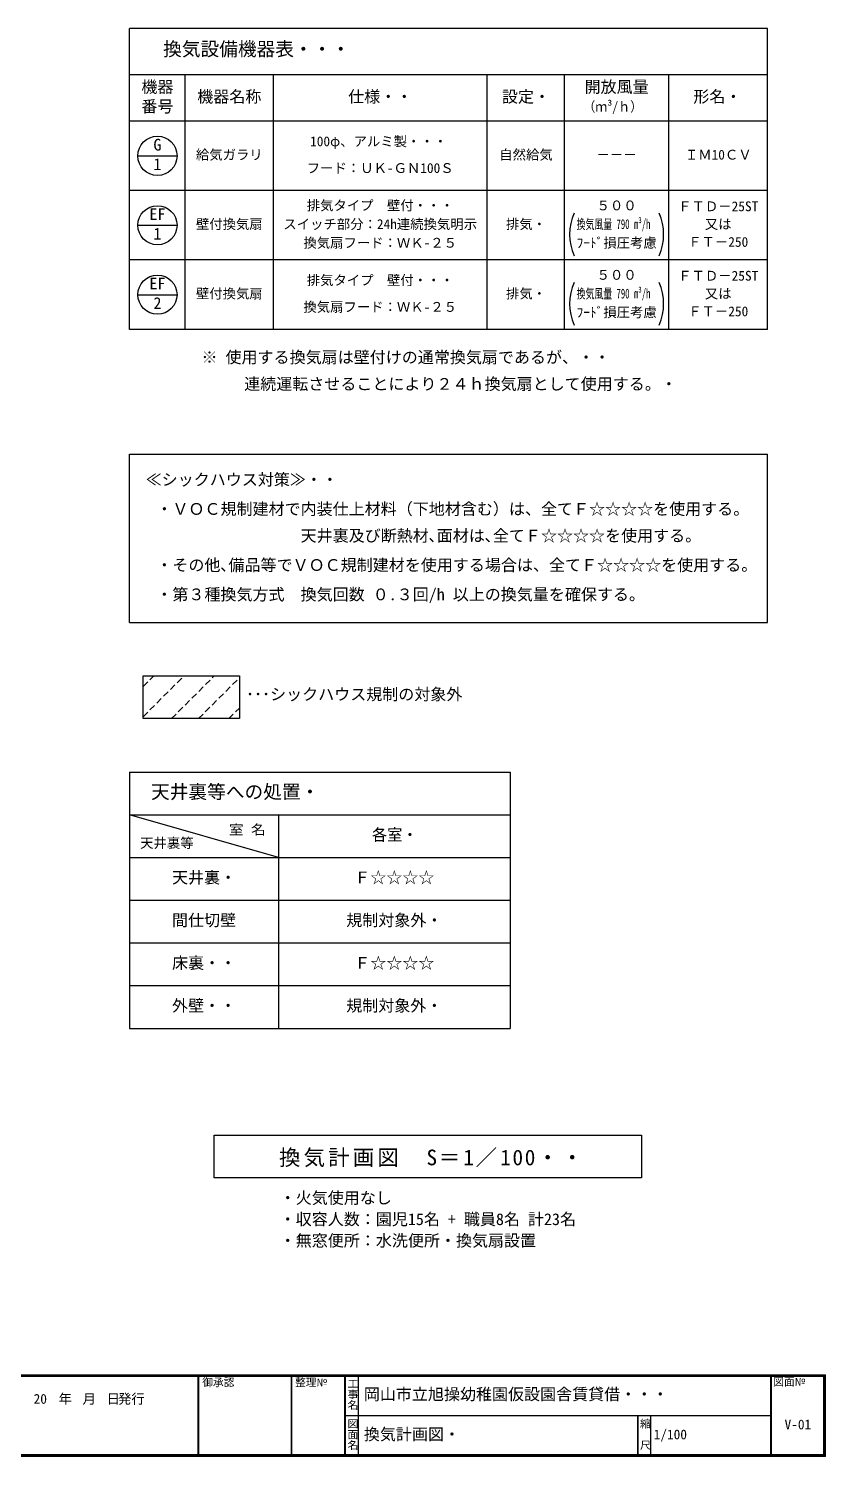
# Model space of a CAD drawing. Units: millimetres at full size, sheet at 1:100. Extents: x -40222 to 41440, y -29146 to 30741.
# Drawn here: x 26525 to 41440, y 560 to 27296 of the extents above; entities that cross this region are included whole.
import ezdxf
from ezdxf.enums import TextEntityAlignment as Align

# ---------------------------------------------------------------- set-up
doc = ezdxf.new("R2010")
doc.units = ezdxf.units.MM
doc.header["$LTSCALE"] = 100
doc.linetypes.add('DASHED1', pattern=[1.8, 1.2, -0.6])
for name, color, linetype in [('0-1', 3, 'Continuous'), ('1-4', 4, 'Continuous'), ('1-9', 7, 'Continuous'), ('1-C', 4, 'Continuous')]:
    doc.layers.add(name, color=color, linetype=linetype)
doc.styles.add('@ＭＳ ゴシック', font='')
doc.styles.add('ＭＳ ゴシック', font='')
doc.styles.get('@ＭＳ ゴシック').set_extended_font_data('@MS Gothic')
doc.styles.get('ＭＳ ゴシック').set_extended_font_data('MS Gothic')

msp = doc.modelspace()

# ---------------------------------------------------------------- linework, layer by layer
at = {"layer": '0-1', "color": 7}
for p, q in [((1960, 2090), (41440, 2090)), ((1990, 2060), (41410, 2060)), ((41410, 590), (41410, 2060)), ((41440, 560), (41440, 2090)), ((41440, 560), (1960, 560)), ((41410, 590), (1990, 590))]:
    msp.add_line(p, q, dxfattribs=at)
at = {"layer": '0-1'}
for p, q in [((1970, 2080), (41430, 2080)), ((25505, 2070), (29695, 2070)), ((29695, 2070), (29695, 580)), ((29705, 2070), (31445, 2070)), ((29705, 2070), (29705, 580)), ((31445, 580), (31445, 2070)), ((31455, 580), (31455, 2070)), ((31455, 2070), (32445, 2070)), ((32445, 580), (32445, 2070)), ((32455, 580), (32455, 2070)), ((32455, 2070), (40420, 2070)), ((40420, 580), (40420, 2070)), ((40430, 580), (40430, 2070)), ((40430, 2070), (41420, 2070)), ((41420, 580), (41420, 2070)), ((41430, 570), (41430, 2080)), ((32455, 1325), (40420, 1325)), ((37920, 1325), (37920, 580)), ((37930, 1325), (37930, 580)), ((41430, 570), (1970, 570)), ((25505, 580), (29695, 580)), ((29705, 580), (31445, 580)), ((31455, 580), (32445, 580)), ((32455, 580), (37920, 580)), ((37930, 580), (40420, 580)), ((40430, 580), (41420, 580))]:
    msp.add_line(p, q, dxfattribs=at)
at = {"layer": '0-1', "color": 4}
for p, q in [((32700, 590), (32700, 2060)), ((38175, 590), (38175, 1325))]:
    msp.add_line(p, q, dxfattribs=at)
at = {"layer": '1-4', "color": 3}
for p, q in [((28416.9, 19325.2), (40356.9, 19325.2)), ((28416.9, 16175.2), (28416.9, 19325.2)), ((40356.9, 16175.2), (40356.9, 19325.2)), ((28416.9, 16175.2), (40356.9, 16175.2))]:
    msp.add_line(p, q, dxfattribs=at)
at = {"layer": '1-4', "color": 3, "linetype": 'DASHED1'}
for p, q in [((28670.2, 14410.8), (29434.5, 15175.2)), ((28670.2, 14976.5), (28868.9, 15175.2)), ((29200.2, 14375.2), (30000.2, 15175.2)), ((29705.9, 14375.2), (30470.2, 15139.5)), ((30271.6, 14375.2), (30470.2, 14573.8))]:
    msp.add_line(p, q, dxfattribs=at)
at = {"layer": '1-4', "color": 7}
msp.add_lwpolyline([(28670.2, 15175.2), (30470.2, 15175.2), (30470.2, 14375.2), (28670.2, 14375.2)], close=True, dxfattribs=at)
for centre, start, end in [((37651.9, 23442.7), 156.44354, 203.55646), ((37411.9, 23442.7), 336.44354, 23.55646), ((37651.9, 22142.7), 156.44354, 203.55646), ((37411.9, 22142.7), 336.44354, 23.55646)]:
    msp.add_arc(centre, 1000, start, end, dxfattribs=at)
at = {"layer": '1-9', "color": 3}
for p, q in [((28416.9, 21662.7), (28416.9, 27296)), ((40356.9, 27296), (28416.9, 27296)), ((40356.9, 21662.7), (40356.9, 27296)), ((40356.9, 21662.7), (28416.9, 21662.7))]:
    msp.add_line(p, q, dxfattribs=at)
at = {"layer": '1-9'}
for p, q in [((40356.9, 26429.4), (28416.9, 26429.4)), ((29456.9, 21662.7), (29456.9, 26429.4)), ((31106.9, 21662.7), (31106.9, 26429.4)), ((35106.9, 21662.7), (35106.9, 26429.4)), ((36556.9, 21662.7), (36556.9, 26429.4)), ((38506.9, 21662.7), (38506.9, 26429.4)), ((40356.9, 25562.7), (28416.9, 25562.7)), ((28570.2, 24912.7), (29303.6, 24912.7)), ((40356.9, 24262.7), (28416.9, 24262.7)), ((28570.2, 23612.7), (29303.6, 23612.7)), ((40356.9, 22962.7), (28416.9, 22962.7)), ((28570.2, 22312.7), (29303.6, 22312.7)), ((30000.2, 5776.3), (30000.2, 6576.3)), ((30000.2, 6576.3), (38000.2, 6576.3)), ((38000.2, 6576.3), (38000.2, 5776.3)), ((38000.2, 5776.3), (30000.2, 5776.3))]:
    msp.add_line(p, q, dxfattribs=at)
for centre in [(28936.9, 24912.7), (28936.9, 23612.7), (28936.9, 22312.7)]:
    msp.add_circle(centre, 366.7, dxfattribs=at)
at = {"layer": '1-C', "color": 2}
for p, q in [((28416.9, 13375.2), (28416.9, 8575.2)), ((28416.9, 8575.2), (35539.1, 8575.2))]:
    msp.add_line(p, q, dxfattribs=at)
at = {"layer": '1-C', "color": 7}
for p, q in [((31202.6, 11775.2), (28416.9, 12575.2)), ((28416.9, 12575.2), (35539.1, 12575.2)), ((31202.6, 12575.2), (31202.6, 8575.2)), ((28416.9, 11775.2), (35539.1, 11775.2)), ((28416.9, 10975.2), (35539.1, 10975.2)), ((28416.9, 10175.2), (35539.1, 10175.2)), ((28416.9, 9375.2), (35539.1, 9375.2))]:
    msp.add_line(p, q, dxfattribs=at)
at = {"layer": '1-C', "color": 2}
msp.add_lwpolyline([(28416.9, 13375.2), (35539.1, 13375.2), (35539.1, 8575.2)], dxfattribs=at)

# ---------------------------------------------------------------- texts
at = {"layer": '0-1', "color": 4, "style": 'ＭＳ ゴシック'}
for s, height, p in [('御承認', 146.6, (29776, 1829.4)), ('整理№', 146.6, (31513.6, 1830.4)), ('図面№', 146.6, (40464.5, 1840.4)), ('20', 183.3, (26619.4, 1491.7)), ('年', 183.3, (27085.9, 1491.7)), ('月', 183.3, (27535.9, 1491.7)), ('日', 183.3, (27985.9, 1491.7)), ('発行', 183.3, (28198.4, 1491.7))]:
    msp.add_text(s, height=height, dxfattribs=at).set_placement(p, align=Align.BOTTOM_LEFT)
at = {"layer": '0-1', "color": 4, "style": '@ＭＳ ゴシック'}
for s, p in [('工事名', (32475, 2025)), ('図面名', (32475, 1275)), ('縮\u3000尺', (37950, 1275))]:
    msp.add_text(s, height=146.6, rotation=270, dxfattribs=at).set_placement(p, align=Align.BOTTOM_LEFT)
at = {"layer": '0-1', "color": 7, "style": 'ＭＳ ゴシック'}
for s, height, p in [('岡山市立旭操幼稚園仮設園舎賃貸借・・・', 219.9, (32800, 1550)), ('換気計画図・', 219.9, (32800, 800)), ('1/100', 183.3, (38225, 825)), ('V-01', 183.3, (40675, 1012.5))]:
    msp.add_text(s, height=height, dxfattribs=at).set_placement(p, align=Align.BOTTOM_LEFT)
at = {"layer": '1-4', "color": 7, "style": 'ＭＳ ゴシック'}
for s, p in [('\u3000※ 使用する換気扇は壁付けの通常換気扇であるが、・・', (29461.3, 20965.8)), (' \u3000\u3000\u3000連続運転させることにより２４ｈ換気扇として使用する。・', (29511.3, 20465.8)), ('≪シックハウス対策≫・・', (28716.9, 18675.2)), ('・ＶＯＣ規制建材で内装仕上材料（下地材含む）は、全てＦ☆☆☆☆を使用する。', (28916.9, 18125.2)), ('\u3000\u3000\u3000\u3000\u3000\u3000\u3000\u3000\u3000天井裏及び断熱材､面材は､全てＦ☆☆☆☆を使用する。', (28916.9, 17625.2)), ('・その他､備品等でＶＯＣ規制建材を使用する場合は、全てＦ☆☆☆☆を使用する。', (28916.9, 17075.2)), ('・第３種換気方式\u3000換気回数 ０.３回/h 以上の換気量を確保する。', (28916.9, 16525.2)), ('･･･シックハウス規制の対象外', (30595.5, 14655.2))]:
    msp.add_text(s, height=219.9, dxfattribs=at).set_placement(p, align=Align.BOTTOM_LEFT)
at = {"layer": '1-9', "color": 3, "style": 'ＭＳ ゴシック'}
msp.add_text('換気設備機器表・・・', height=256.6, dxfattribs=at).set_placement((29042.7, 26708.3), align=Align.BOTTOM_LEFT)
at = {"layer": '1-9', "style": 'ＭＳ ゴシック'}
for s, height, p in [('機器', 219.9, (28636.9, 26029.4)), ('開放風量', 219.9, (36931.9, 26029.4)), ('番号', 219.9, (28636.9, 25662.7)), ('機器名称', 219.9, (29681.9, 25846)), ('仕様・・', 219.9, (32506.9, 25846)), ('設定・', 219.9, (35385.5, 25846)), ('形名・', 219.9, (38967.6, 25846)), ('G', 219.9, (28861.9, 24946)), ('100φ、アルミ製・・・', 183.3, (31794.4, 25037.7)), ('給気ガラリ', 183.3, (29656.9, 24787.7)), ('自然給気', 183.3, (35335.5, 24787.7)), ('－－－', 183.3, (37156.9, 24787.7)), ('ＩＭ10ＣＶ', 183.3, (38808.9, 24787.7)), ('1', 219.9, (28861.9, 24579.4)), ('フード：ＵＫ-ＧＮ100Ｓ', 183.3, (31731.9, 24537.7)), ('排気タイプ\u3000壁付・・・', 183.3, (31731.9, 23837.7)), ('５００', 183.3, (37156.9, 23837.7)), ('EF', 219.9, (28786.9, 23646)), ('ＦＴＤ－25ST', 183.3, (38683.9, 23821)), ('1', 219.9, (28861.9, 23279.4)), ('壁付換気扇', 183.3, (29656.9, 23487.7)), ('スイッチ部分：24h連続換気明示', 183.3, (31294.4, 23487.7)), ('排気・', 183.3, (35460.5, 23487.7)), ('又は', 183.3, (39183.9, 23487.7)), ('換気扇フード：ＷＫ-２５', 183.3, (31669.4, 23137.7)), ('ﾌｰﾄﾞ損圧考慮', 183.3, (36781.9, 23137.7)), ('ＦＴ－250', 183.3, (38871.4, 23154.4)), ('５００', 183.3, (37156.9, 22537.7)), ('ＦＴＤ－25ST', 183.3, (38683.9, 22521)), ('EF', 219.9, (28786.9, 22346)), ('排気タイプ\u3000壁付・・・', 183.3, (31731.9, 22437.7)), ('2', 219.9, (28861.9, 21979.4)), ('壁付換気扇', 183.3, (29656.9, 22187.7)), ('換気扇フード：ＷＫ-２５', 183.3, (31669.4, 21937.7)), ('排気・', 183.3, (35460.5, 22187.7)), ('又は', 183.3, (39183.9, 22187.7)), ('ﾌｰﾄﾞ損圧考慮', 183.3, (36781.9, 21837.7)), ('ＦＴ－250', 183.3, (38871.4, 21854.4)), ('・火気使用なし', 219.9, (31225.2, 5226.3)), ('・収容人数：園児15名 + 職員8名 計23名', 219.9, (31225.2, 4826.3)), ('・無窓便所：水洗便所・換気扇設置', 219.9, (31225.2, 4426.3))]:
    msp.add_text(s, height=height, dxfattribs=at).set_placement(p, align=Align.BOTTOM_LEFT)
for s, width, p in [('（ｍ³/ｈ）', 0.9, (36906.9, 25687.7)), ('換気風量 790 m³/h', 0.65, (36781.9, 23487.7)), ('換気風量 790 m³/h', 0.65, (36781.9, 22187.7))]:
    msp.add_text(s, height=183.3, dxfattribs=dict(at, width=width)).set_placement(p, align=Align.BOTTOM_LEFT)
at = {"layer": '1-9', "insert": (31212.7, 5976.3), "char_height": 293.3, "attachment_point": 7, "style": 'ＭＳ ゴシック'}
msp.add_mtext('\\T1.15;換気計画図\u3000S＝1／100・・', dxfattribs=at)
at = {"layer": '1-C', "color": 3, "style": 'ＭＳ ゴシック'}
msp.add_text('天井裏等への処置・', height=256.6, dxfattribs=at).set_placement((28816.9, 12800.2), align=Align.BOTTOM_LEFT)
at = {"layer": '1-C', "color": 7, "style": 'ＭＳ ゴシック'}
for s, height, width, p in [('室 名', 183.3, 1.1, (30274.9, 12150.2)), ('各室・', 219.9, 0.95, (32950.9, 12025.2))]:
    msp.add_text(s, height=height, dxfattribs=dict(at, width=width)).set_placement(p, align=Align.BOTTOM_LEFT)
for s, height, p in [('天井裏等', 183.3, (28613.3, 11900.2)), ('天井裏・', 219.9, (29209.8, 11225.2)), ('Ｆ☆☆☆☆', 219.9, (32620.9, 11225.2)), ('間仕切壁', 219.9, (29209.8, 10425.2)), ('規制対象外・', 219.9, (32470.9, 10425.2)), ('床裏・・', 219.9, (29209.8, 9625.2)), ('Ｆ☆☆☆☆', 219.9, (32620.9, 9625.2)), ('外壁・・', 219.9, (29209.8, 8825.2)), ('規制対象外・', 219.9, (32470.9, 8825.2))]:
    msp.add_text(s, height=height, dxfattribs=at).set_placement(p, align=Align.BOTTOM_LEFT)

doc.saveas('drawing.dxf')
